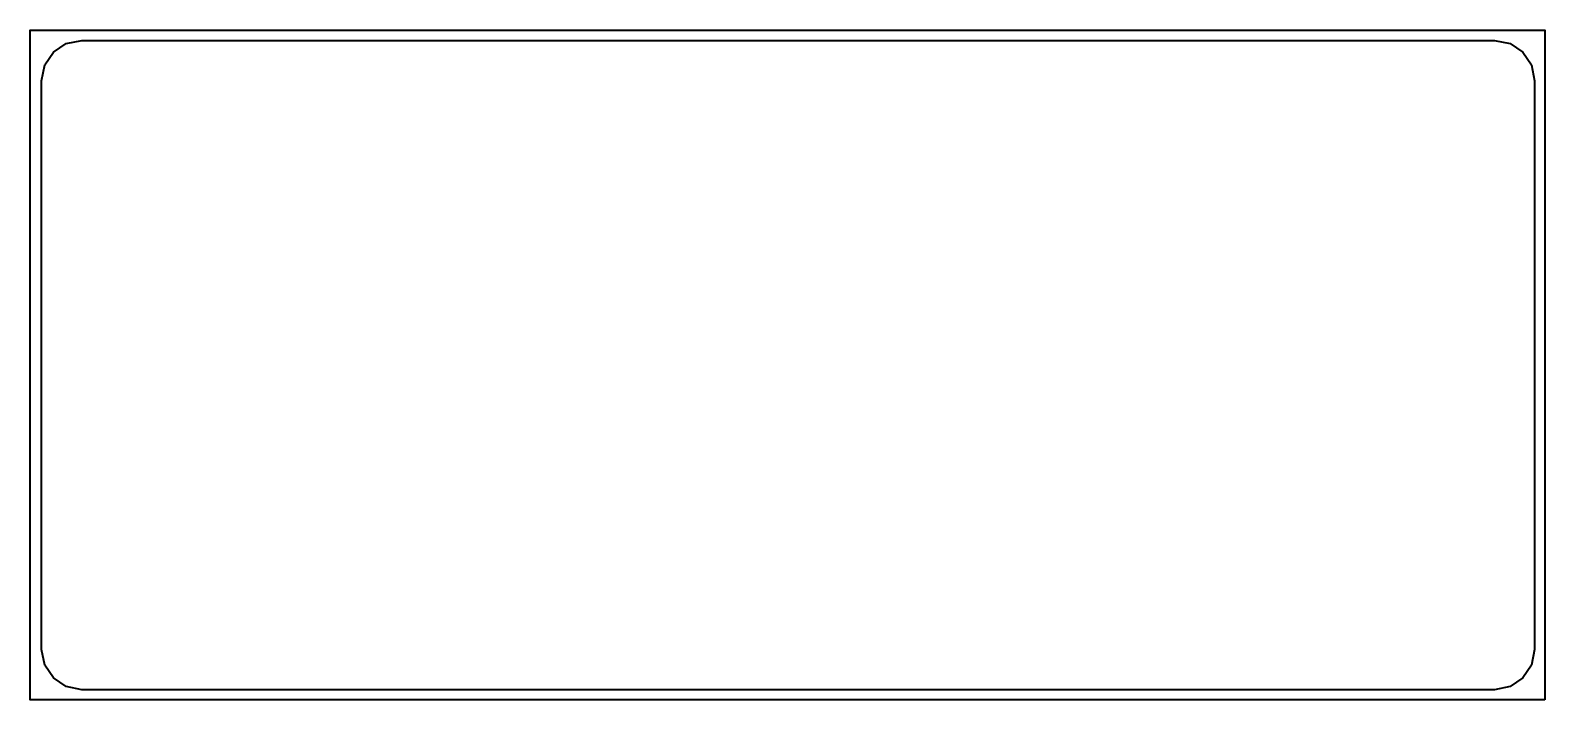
# Model space of a CAD drawing. Header units: millimetres. Extents: x 10 to 763, y 102 to 435.
import ezdxf

# ---------------------------------------------------------------- set-up
doc = ezdxf.new("R2010")
doc.units = ezdxf.units.MM
doc.header["$MEASUREMENT"] = 0
doc.layers.get('0').update_dxf_attribs({"lineweight": 0})
doc.layers.add('Safety', color=7, linetype='Continuous', lineweight=0)

msp = doc.modelspace()

# ---------------------------------------------------------------- linework, layer by layer
at = {"color": 18, "lineweight": 35, "true_color": 0x000000}
msp.add_lwpolyline([(737.74, 107.25), (562.28, 107.25), (386.82, 107.25), (211.36, 107.25), (35.9, 107.25), (28.12, 108.83), (21.76, 113.11), (17.48, 119.47), (15.9, 127.25), (15.9, 197.86), (15.9, 268.46), (15.9, 339.07), (15.9, 409.67), (17.48, 417.46), (21.76, 423.82), (28.12, 428.1), (35.9, 429.67), (211.36, 429.67), (386.82, 429.67), (562.28, 429.67), (737.74, 429.67), (745.52, 428.1), (751.88, 423.82), (756.17, 417.46), (757.74, 409.67), (757.74, 339.07), (757.74, 268.46), (757.74, 197.86), (757.74, 127.25), (756.17, 119.47), (751.88, 113.11), (745.52, 108.83)], close=True, dxfattribs=at)
at = {"layer": 'Safety', "color": 18, "lineweight": 40, "true_color": 0x000000}
msp.add_lwpolyline([(762.74, 102.33), (10.26, 102.33), (10.26, 434.67), (762.74, 434.67)], close=True, dxfattribs=at)

doc.saveas('drawing.dxf')
